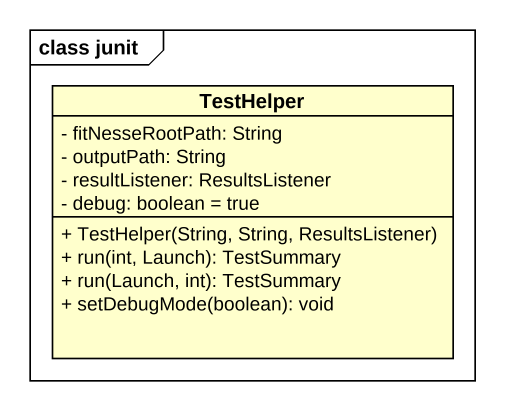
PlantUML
@startuml
mainframe class junit
hide circle
hide empty members
skinparam classAttributeIconSize 0
class TestHelper {
  - fitNesseRootPath: String
  - outputPath: String
  - resultListener: ResultsListener
  - debug: boolean = true
  + TestHelper(String, String, ResultsListener)
  + run(int, Launch): TestSummary
  + run(Launch, int): TestSummary
  + setDebugMode(boolean): void
}
@enduml
